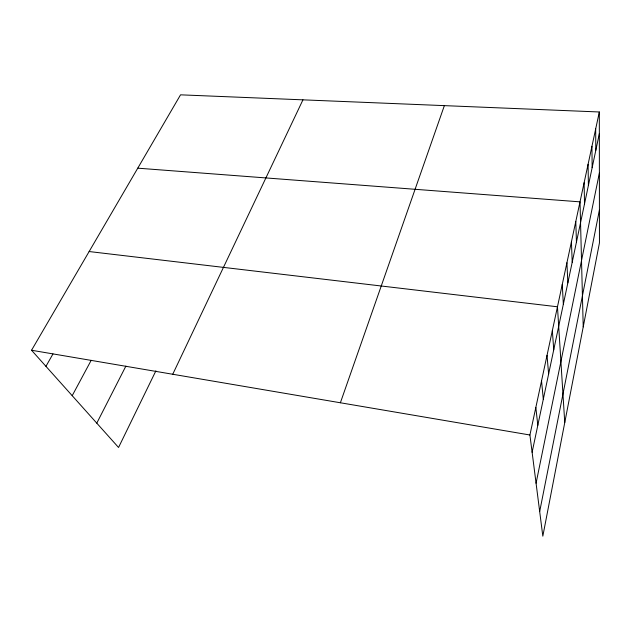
<?xml version="1.0" encoding="UTF-8"?>
<svg xmlns="http://www.w3.org/2000/svg" width="631" height="631" viewBox="0 0 631 631"><rect width="100%" height="100%" fill="white"/><g stroke="black" fill="none" stroke-linecap="round" stroke-linejoin="round"><path stroke-width="0.95" d="M539.686 511.56L599.418 210.013M536.066 483.212L599.387 173.012M532.122 452.253L599.347 133.559M599.324 111.979L599.45 242.84L542.826 536.169L529.914 434.996L599.324 111.979L180.545 94.831L31.55 350.252L118.549 447.474L155.896 370.847M340.385 402.767L444.366 105.629M172.736 374.262L302.951 99.84M96.788 423.149L125.892 366.106M72.202 395.684L91.187 360.325M45.945 366.335L52.957 353.952M137.763 168.169L580.015 201.857L583.225 326.882M89.137 251.54L557.465 306.784L564.753 422.589M31.55 350.252L529.914 434.996M535.837 407.452L537.817 425.255M541.54 380.911L543.307 399.202M547.038 355.324L548.615 374.049M552.346 330.628L553.742 349.755M562.268 284.415L563.341 304.229M566.922 262.772L567.845 282.877M571.426 241.823L572.214 262.188M575.787 221.528L576.442 242.13M584.109 182.785L584.527 203.797M588.084 164.289L588.392 185.467M591.941 146.337L592.154 167.665M595.688 128.905L595.798 150.367"/></g></svg>
